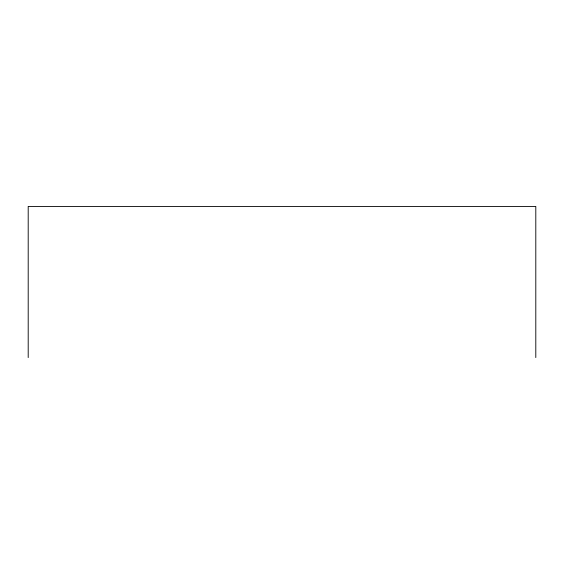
<?xml version="1.0" encoding="UTF-8"?>
<svg xmlns="http://www.w3.org/2000/svg" width="564" height="564" viewBox="0 0 564 564"><rect width="100%" height="100%" fill="white"/><g stroke="black" fill="none" stroke-linecap="round" stroke-linejoin="round"><path stroke-width="0.85" d="M535.8 357.576L535.8 206.424L28.2 206.424L28.2 357.576"/></g></svg>
